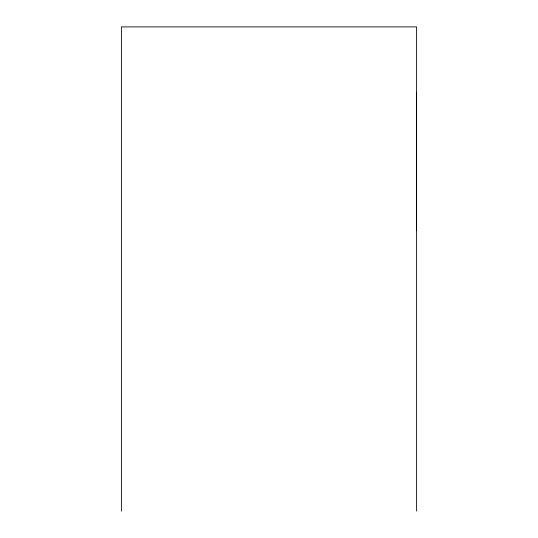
<?xml version="1.0" encoding="UTF-8"?>
<svg xmlns="http://www.w3.org/2000/svg" width="538" height="538" viewBox="0 0 538 538"><rect width="100%" height="100%" fill="white"/><g stroke="black" fill="none" stroke-linecap="round" stroke-linejoin="round"><path stroke-width="0.81" d="M416.607 230.446L416.607 92.213M416.607 511.1L416.607 26.9L121.393 26.9L121.393 511.1"/></g></svg>
